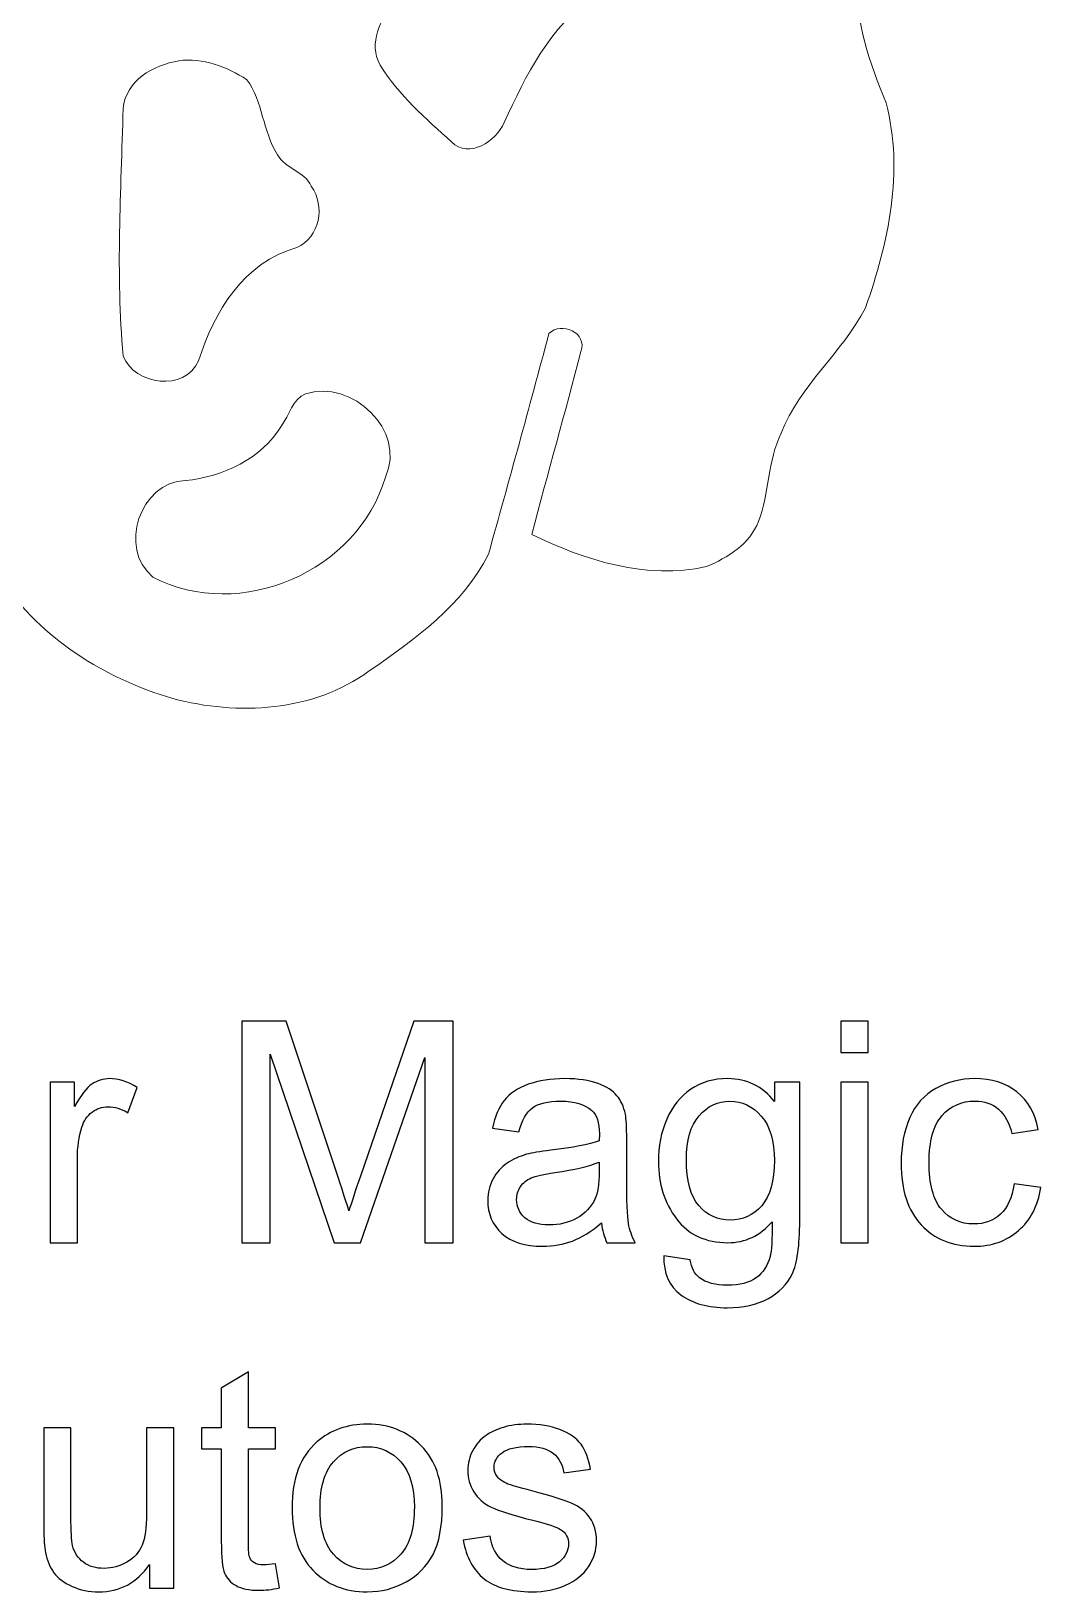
# Model space of a CAD drawing. Header units: millimetres. Extents: x -243 to 44, y -204 to 239.
# Drawn here: x -36.8 to 44.4, y -199.4 to -73.9 of the extents above; entities that cross this region are included whole.
import ezdxf

# ---------------------------------------------------------------- set-up
doc = ezdxf.new("R2010")
doc.units = ezdxf.units.MM
doc.header["$MEASUREMENT"] = 0
doc.layers.add('Capa 1', color=7, linetype='Continuous')

msp = doc.modelspace()

# ---------------------------------------------------------------- linework, layer by layer
at = {"layer": 'Capa 1', "color": 250, "lineweight": 9}
for points, knots in [([(-25.6324, -29.2126), (-23.7978, -28.8951), (-21.3285, -29.4948), (-20.9757, -31.6468), (-20.9757, -31.6468), (-20.5875, -34.469), (-22.9866, -36.8326), (-23.0218, -39.549), (-23.0218, -39.549), (-20.7639, -40.6779), (-17.9066, -40.0076), (-15.9663, -41.7715), (-15.9663, -41.7715), (-14.1318, -43.0062), (-14.7668, -45.6168), (-15.7899, -47.2043), (-15.7899, -47.2043), (-16.46, -48.5448), (-18.3652, -49.4621), (-18.0124, -51.1907), (-18.0124, -51.1907), (-16.4249, -53.6954), (-12.1563, -52.5665), (-11.0627, -55.6004), (-11.0627, -55.6004), (-10.4628, -59.0929), (-14.4846, -60.8215), (-15.0843, -63.9612), (-15.0843, -63.9612), (-12.6149, -65.1959), (-9.3693, -64.2435), (-7.2174, -66.219), (-7.2174, -66.219), (-4.501, -69.8526), (-10.7452, -72.8512), (-8.7696, -76.5907), (-8.7696, -76.5907), (-7.2525, -78.9895), (-5.1007, -80.8946), (-3.0193, -82.7643), (-3.0193, -82.7643), (-1.6082, -84.1401), (0.5437, -82.729), (1.214, -81.2121), (1.214, -81.2121), (2.9426, -77.4373), (4.8829, -73.451), (8.4459, -71.0873), (8.4459, -71.0873), (9.4339, -70.0995), (10.9507, -69.4293), (11.5151, -68.1946), (11.5151, -68.1946), (11.1625, -65.2312), (6.8937, -64.1023), (7.2112, -60.8215), (7.2112, -60.8215), (7.9522, -57.3643), (12.4323, -57.3643), (13.9493, -54.5421), (13.9493, -54.5421), (12.7147, -53.1309), (10.5273, -53.1662), (9.2573, -51.7904), (9.2573, -51.7904), (8.2343, -50.5909), (8.5165, -48.686), (9.6454, -47.6276), (9.6454, -47.6276), (11.0918, -46.287), (13.2084, -45.9343), (14.549, -44.4173), (14.549, -44.4173), (15.29, -43.9587), (15.6073, -42.9004), (15.0429, -42.1596), (15.0429, -42.1596), (13.5965, -40.7132), (11.3387, -40.1487), (10.3157, -38.279), (10.3157, -38.279), (9.7161, -35.5626), (12.644, -34.1868), (14.5843, -33.1285), (14.5843, -33.1285), (17.3361, -31.3998), (21.6398, -30.4121), (24.0387, -33.1637), (24.0387, -33.1637), (29.3304, -38.6318), (31.4823, -46.3223), (31.8704, -53.7307), (31.8704, -53.7307), (32.3997, -59.1634), (29.3657, -64.2082), (29.6832, -69.641), (29.6832, -69.641), (29.4364, -73.0982), (30.6356, -76.4496), (31.9409, -79.6246), (31.9409, -79.6246), (33.3875, -85.1279), (32.1173, -90.8782), (30.2829, -96.0993), (30.2829, -96.0993), (28.4132, -99.7329), (24.9559, -102.3435), (23.5096, -106.1887), (23.5096, -106.1887), (22.3807, -108.4112), (22.5571, -110.9865), (21.6751, -113.2796), (21.6751, -113.2796), (20.9697, -115.114), (19.2057, -116.2076), (17.4771, -116.9132), (17.4771, -116.9132), (12.6793, -118.0068), (7.7404, -116.4193), (3.4365, -114.3379), (3.4365, -114.3379), (4.7065, -109.4343), (6.1176, -104.5307), (7.3876, -99.6271), (7.3876, -99.6271), (7.9522, -98.1101), (5.8001, -97.1576), (4.8123, -98.1807), (4.8123, -98.1807), (3.225, -104.1073), (1.6021, -110.034), (-0.056, -115.9254), (-0.056, -115.9254), (-2.1021, -119.9823), (-5.9827, -122.8046), (-9.6516, -125.3093), (-9.6516, -125.3093), (-14.1671, -128.6254), (-20.2349, -128.9076), (-25.456, -127.5318), (-25.456, -127.5318), (-30.8886, -125.909), (-36.0394, -122.7693), (-39.2143, -117.9715), (-39.2143, -117.9715), (-38.7204, -116.9132), (-39.7082, -116.4546), (-40.4491, -115.996), (-40.4491, -115.996), (-43.3065, -110.0693), (-43.236, -103.2254), (-42.8832, -96.8048), (-42.8832, -96.8048), (-42.9537, -87.5268), (-42.4599, -78.2487), (-42.3188, -68.9707), (-42.3188, -68.9707), (-41.7896, -61.5623), (-42.0366, -54.0482), (-41.1546, -46.6398), (-41.1546, -46.6398), (-40.6607, -42.3359), (-39.3554, -37.9968), (-36.3921, -34.7512), (-36.3921, -34.7512), (-33.5346, -31.7879), (-29.7246, -29.7771), (-25.6324, -29.2126)], [0, 0, 0, 0, 0.02380952, 0.02380952, 0.02380952, 0.02380952, 0.04761905, 0.04761905, 0.04761905, 0.04761905, 0.07142857, 0.07142857, 0.07142857, 0.07142857, 0.0952381, 0.0952381, 0.0952381, 0.0952381, 0.11904762, 0.11904762, 0.11904762, 0.11904762, 0.14285714, 0.14285714, 0.14285714, 0.14285714, 0.16666667, 0.16666667, 0.16666667, 0.16666667, 0.19047619, 0.19047619, 0.19047619, 0.19047619, 0.21428571, 0.21428571, 0.21428571, 0.21428571, 0.23809524, 0.23809524, 0.23809524, 0.23809524, 0.26190476, 0.26190476, 0.26190476, 0.26190476, 0.28571429, 0.28571429, 0.28571429, 0.28571429, 0.30952381, 0.30952381, 0.30952381, 0.30952381, 0.33333333, 0.33333333, 0.33333333, 0.33333333, 0.35714286, 0.35714286, 0.35714286, 0.35714286, 0.38095238, 0.38095238, 0.38095238, 0.38095238, 0.4047619, 0.4047619, 0.4047619, 0.4047619, 0.42857143, 0.42857143, 0.42857143, 0.42857143, 0.45238095, 0.45238095, 0.45238095, 0.45238095, 0.47619048, 0.47619048, 0.47619048, 0.47619048, 0.5, 0.5, 0.5, 0.5, 0.52380952, 0.52380952, 0.52380952, 0.52380952, 0.54761905, 0.54761905, 0.54761905, 0.54761905, 0.57142857, 0.57142857, 0.57142857, 0.57142857, 0.5952381, 0.5952381, 0.5952381, 0.5952381, 0.61904762, 0.61904762, 0.61904762, 0.61904762, 0.64285714, 0.64285714, 0.64285714, 0.64285714, 0.66666667, 0.66666667, 0.66666667, 0.66666667, 0.69047619, 0.69047619, 0.69047619, 0.69047619, 0.71428571, 0.71428571, 0.71428571, 0.71428571, 0.73809524, 0.73809524, 0.73809524, 0.73809524, 0.76190476, 0.76190476, 0.76190476, 0.76190476, 0.78571429, 0.78571429, 0.78571429, 0.78571429, 0.80952381, 0.80952381, 0.80952381, 0.80952381, 0.83333333, 0.83333333, 0.83333333, 0.83333333, 0.85714286, 0.85714286, 0.85714286, 0.85714286, 0.88095238, 0.88095238, 0.88095238, 0.88095238, 0.9047619, 0.9047619, 0.9047619, 0.9047619, 0.92857143, 0.92857143, 0.92857143, 0.92857143, 0.95238095, 0.95238095, 0.95238095, 0.95238095, 0.97619048, 0.97619048, 0.97619048, 0.97619048, 1, 1, 1, 1]), ([(-24.9621, -76.2379), (-23.0571, -75.9557), (-21.0816, -76.7318), (-19.4941, -77.7548), (-19.4941, -77.7548), (-18.1886, -79.5187), (-18.2241, -81.9176), (-17.0246, -83.7873), (-17.0246, -83.7873), (-16.4249, -84.9515), (-14.8374, -85.0926), (-14.3082, -86.3273), (-14.3082, -86.3273), (-13.1439, -87.9148), (-13.638, -90.4196), (-15.4724, -91.2662), (-15.4724, -91.2662), (-19.741, -92.4304), (-22.1046, -96.3815), (-23.3746, -100.3679), (-23.3746, -100.3679), (-24.5035, -102.8726), (-28.4899, -102.3435), (-29.4424, -99.9798), (-29.4424, -99.9798), (-30.0421, -93.3829), (-29.6188, -86.7154), (-29.4424, -80.0832), (-29.4424, -80.0832), (-29.2307, -77.7901), (-27.0435, -76.5907), (-24.9621, -76.2379)], [0, 0, 0, 0, 0.125, 0.125, 0.125, 0.125, 0.25, 0.25, 0.25, 0.25, 0.375, 0.375, 0.375, 0.375, 0.5, 0.5, 0.5, 0.5, 0.625, 0.625, 0.625, 0.625, 0.75, 0.75, 0.75, 0.75, 0.875, 0.875, 0.875, 0.875, 1, 1, 1, 1]), ([(-14.7668, -103.0137), (-11.0625, -101.8143), (-6.6177, -105.9771), (-8.3463, -109.7165), (-8.3463, -109.7165), (-10.5335, -117.3012), (-20.0585, -121.4287), (-27.0435, -117.7598), (-27.0435, -117.7598), (-29.901, -115.4668), (-28.0666, -110.1046), (-24.4329, -109.9987), (-24.4329, -109.9987), (-21.3989, -109.6812), (-18.3299, -108.2701), (-16.7071, -105.589), (-16.7071, -105.589), (-16.0721, -104.7423), (-15.8252, -103.4723), (-14.7668, -103.0137)], [0, 0, 0, 0, 0.2, 0.2, 0.2, 0.2, 0.4, 0.4, 0.4, 0.4, 0.6, 0.6, 0.6, 0.6, 0.8, 0.8, 0.8, 0.8, 1, 1, 1, 1])]:
    msp.add_open_spline(points, degree=3, knots=knots, dxfattribs=at)
at = {"layer": 'Capa 1', "color": 250}
for points, knots in [([(-19.8901, -171.2952), (-19.8901, -171.2952), (-19.8901, -153.4891), (-19.8901, -153.4891), (-19.8901, -153.4891), (-19.8901, -153.4891), (-16.3414, -153.4891), (-16.3414, -153.4891), (-16.3414, -153.4891), (-16.3414, -153.4891), (-12.1293, -166.0964), (-12.1293, -166.0964), (-12.1293, -166.0964), (-11.7396, -167.2697), (-11.4535, -168.1486), (-11.2794, -168.7331), (-11.2794, -168.7331), (-11.0762, -168.0864), (-10.7612, -167.1329), (-10.33, -165.8767), (-10.33, -165.8767), (-10.33, -165.8767), (-6.0681, -153.4891), (-6.0681, -153.4891), (-6.0681, -153.4891), (-6.0681, -153.4891), (-2.8966, -153.4891), (-2.8966, -153.4891), (-2.8966, -153.4891), (-2.8966, -153.4891), (-2.8966, -171.2952), (-2.8966, -171.2952), (-2.8966, -171.2952), (-2.8966, -171.2952), (-5.1685, -171.2952), (-5.1685, -171.2952), (-5.1685, -171.2952), (-5.1685, -171.2952), (-5.1685, -156.3912), (-5.1685, -156.3912), (-5.1685, -156.3912), (-5.1685, -156.3912), (-10.3424, -171.2952), (-10.3424, -171.2952), (-10.3424, -171.2952), (-10.3424, -171.2952), (-12.4692, -171.2952), (-12.4692, -171.2952), (-12.4692, -171.2952), (-12.4692, -171.2952), (-17.6183, -156.1383), (-17.6183, -156.1383), (-17.6183, -156.1383), (-17.6183, -156.1383), (-17.6183, -171.2952), (-17.6183, -171.2952), (-17.6183, -171.2952), (-17.6183, -171.2952), (-19.8901, -171.2952), (-19.8901, -171.2952)], [0, 0, 0, 0, 0.06666667, 0.06666667, 0.06666667, 0.06666667, 0.13333333, 0.13333333, 0.13333333, 0.13333333, 0.2, 0.2, 0.2, 0.2, 0.26666667, 0.26666667, 0.26666667, 0.26666667, 0.33333333, 0.33333333, 0.33333333, 0.33333333, 0.4, 0.4, 0.4, 0.4, 0.46666667, 0.46666667, 0.46666667, 0.46666667, 0.53333333, 0.53333333, 0.53333333, 0.53333333, 0.6, 0.6, 0.6, 0.6, 0.66666667, 0.66666667, 0.66666667, 0.66666667, 0.73333333, 0.73333333, 0.73333333, 0.73333333, 0.8, 0.8, 0.8, 0.8, 0.86666667, 0.86666667, 0.86666667, 0.86666667, 0.93333333, 0.93333333, 0.93333333, 0.93333333, 1, 1, 1, 1]), ([(28.3043, -156.0056), (28.3043, -156.0056), (28.3043, -153.4891), (28.3043, -153.4891), (28.3043, -153.4891), (28.3043, -153.4891), (30.4933, -153.4891), (30.4933, -153.4891), (30.4933, -153.4891), (30.4933, -153.4891), (30.4933, -156.0056), (30.4933, -156.0056), (30.4933, -156.0056), (30.4933, -156.0056), (28.3043, -156.0056), (28.3043, -156.0056)], [0, 0, 0, 0, 0.25, 0.25, 0.25, 0.25, 0.5, 0.5, 0.5, 0.5, 0.75, 0.75, 0.75, 0.75, 1, 1, 1, 1]), ([(-35.3124, -171.2952), (-35.3124, -171.2952), (-35.3124, -158.3977), (-35.3124, -158.3977), (-35.3124, -158.3977), (-35.3124, -158.3977), (-33.3473, -158.3977), (-33.3473, -158.3977), (-33.3473, -158.3977), (-33.3473, -158.3977), (-33.3473, -160.3504), (-33.3473, -160.3504), (-33.3473, -160.3504), (-32.8456, -159.4383), (-32.3813, -158.833), (-31.9543, -158.5428), (-31.9543, -158.5428), (-31.5314, -158.2526), (-31.0629, -158.1034), (-30.553, -158.1034), (-30.553, -158.1034), (-29.8151, -158.1034), (-29.0688, -158.3397), (-28.306, -158.8082), (-28.306, -158.8082), (-28.306, -158.8082), (-29.0605, -160.8396), (-29.0605, -160.8396), (-29.0605, -160.8396), (-29.5912, -160.5204), (-30.126, -160.3628), (-30.6608, -160.3628), (-30.6608, -160.3628), (-31.1417, -160.3628), (-31.5687, -160.5079), (-31.9501, -160.794), (-31.9501, -160.794), (-32.3315, -161.0842), (-32.601, -161.4822), (-32.7627, -161.9921), (-32.7627, -161.9921), (-33.0073, -162.7674), (-33.1275, -163.6172), (-33.1275, -164.5417), (-33.1275, -164.5417), (-33.1275, -164.5417), (-33.1275, -171.2952), (-33.1275, -171.2952), (-33.1275, -171.2952), (-33.1275, -171.2952), (-35.3124, -171.2952), (-35.3124, -171.2952)], [0, 0, 0, 0, 0.07692308, 0.07692308, 0.07692308, 0.07692308, 0.15384615, 0.15384615, 0.15384615, 0.15384615, 0.23076923, 0.23076923, 0.23076923, 0.23076923, 0.30769231, 0.30769231, 0.30769231, 0.30769231, 0.38461538, 0.38461538, 0.38461538, 0.38461538, 0.46153846, 0.46153846, 0.46153846, 0.46153846, 0.53846154, 0.53846154, 0.53846154, 0.53846154, 0.61538462, 0.61538462, 0.61538462, 0.61538462, 0.69230769, 0.69230769, 0.69230769, 0.69230769, 0.76923077, 0.76923077, 0.76923077, 0.76923077, 0.84615385, 0.84615385, 0.84615385, 0.84615385, 0.92307692, 0.92307692, 0.92307692, 0.92307692, 1, 1, 1, 1]), ([(9.0431, -169.7032), (8.2306, -170.3914), (7.4512, -170.8765), (6.7049, -171.1625), (6.7049, -171.1625), (5.9545, -171.4444), (5.1503, -171.5854), (4.2921, -171.5854), (4.2921, -171.5854), (2.8742, -171.5854), (1.788, -171.2413), (1.0252, -170.549), (1.0252, -170.549), (0.2665, -169.8566), (-0.1149, -168.9694), (-0.1149, -167.8957), (-0.1149, -167.8957), (-0.1149, -167.2614), (0.0261, -166.6851), (0.3163, -166.1627), (0.3163, -166.1627), (0.6023, -165.6404), (0.9796, -165.2217), (1.4439, -164.9066), (1.4439, -164.9066), (1.9124, -164.5915), (2.4348, -164.351), (3.0193, -164.1894), (3.0193, -164.1894), (3.4463, -164.0774), (4.0931, -163.9655), (4.9595, -163.8618), (4.9595, -163.8618), (6.7256, -163.6504), (8.0274, -163.4017), (8.8607, -163.1073), (8.8607, -163.1073), (8.869, -162.8088), (8.8732, -162.6181), (8.8732, -162.5393), (8.8732, -162.5393), (8.8732, -161.648), (8.6659, -161.0178), (8.2513, -160.6572), (8.2513, -160.6572), (7.6958, -160.1597), (6.8625, -159.9151), (5.7638, -159.9151), (5.7638, -159.9151), (4.7357, -159.9151), (3.977, -160.0933), (3.4837, -160.454), (3.4837, -160.454), (2.9945, -160.8147), (2.6338, -161.4531), (2.3975, -162.3694), (2.3975, -162.3694), (2.3975, -162.3694), (0.2624, -162.075), (0.2624, -162.075), (0.2624, -162.075), (0.4572, -161.1629), (0.7765, -160.4209), (1.2201, -159.8612), (1.2201, -159.8612), (1.6637, -159.2974), (2.3104, -158.862), (3.152, -158.5594), (3.152, -158.5594), (3.9936, -158.2568), (4.9678, -158.1034), (6.0789, -158.1034), (6.0789, -158.1034), (7.1817, -158.1034), (8.073, -158.236), (8.7612, -158.4931), (8.7612, -158.4931), (9.4494, -158.7543), (9.9552, -159.0776), (10.2827, -159.4715), (10.2827, -159.4715), (10.6061, -159.8653), (10.83, -160.3587), (10.9626, -160.9598), (10.9626, -160.9598), (11.0331, -161.3329), (11.0704, -162.0045), (11.0704, -162.9746), (11.0704, -162.9746), (11.0704, -162.9746), (11.0704, -165.8891), (11.0704, -165.8891), (11.0704, -165.8891), (11.0704, -167.9247), (11.116, -169.2099), (11.2114, -169.7447), (11.2114, -169.7447), (11.3026, -170.2836), (11.4891, -170.8019), (11.7628, -171.2952), (11.7628, -171.2952), (11.7628, -171.2952), (9.4784, -171.2952), (9.4784, -171.2952), (9.4784, -171.2952), (9.2546, -170.8433), (9.1053, -170.3127), (9.0431, -169.7032)], [0, 0, 0, 0, 0.03703704, 0.03703704, 0.03703704, 0.03703704, 0.07407407, 0.07407407, 0.07407407, 0.07407407, 0.11111111, 0.11111111, 0.11111111, 0.11111111, 0.14814815, 0.14814815, 0.14814815, 0.14814815, 0.18518519, 0.18518519, 0.18518519, 0.18518519, 0.22222222, 0.22222222, 0.22222222, 0.22222222, 0.25925926, 0.25925926, 0.25925926, 0.25925926, 0.2962963, 0.2962963, 0.2962963, 0.2962963, 0.33333333, 0.33333333, 0.33333333, 0.33333333, 0.37037037, 0.37037037, 0.37037037, 0.37037037, 0.40740741, 0.40740741, 0.40740741, 0.40740741, 0.44444444, 0.44444444, 0.44444444, 0.44444444, 0.48148148, 0.48148148, 0.48148148, 0.48148148, 0.51851852, 0.51851852, 0.51851852, 0.51851852, 0.55555556, 0.55555556, 0.55555556, 0.55555556, 0.59259259, 0.59259259, 0.59259259, 0.59259259, 0.62962963, 0.62962963, 0.62962963, 0.62962963, 0.66666667, 0.66666667, 0.66666667, 0.66666667, 0.7037037, 0.7037037, 0.7037037, 0.7037037, 0.74074074, 0.74074074, 0.74074074, 0.74074074, 0.77777778, 0.77777778, 0.77777778, 0.77777778, 0.81481481, 0.81481481, 0.81481481, 0.81481481, 0.85185185, 0.85185185, 0.85185185, 0.85185185, 0.88888889, 0.88888889, 0.88888889, 0.88888889, 0.92592593, 0.92592593, 0.92592593, 0.92592593, 0.96296296, 0.96296296, 0.96296296, 0.96296296, 1, 1, 1, 1]), ([(14.0595, -172.3648), (14.0595, -172.3648), (16.1863, -172.6799), (16.1863, -172.6799), (16.1863, -172.6799), (16.2733, -173.3349), (16.5221, -173.8117), (16.9242, -174.1143), (16.9242, -174.1143), (17.4673, -174.5165), (18.2094, -174.7196), (19.1463, -174.7196), (19.1463, -174.7196), (20.1621, -174.7196), (20.9415, -174.5165), (21.4928, -174.1143), (21.4928, -174.1143), (22.0442, -173.708), (22.4132, -173.1401), (22.6081, -172.4146), (22.6081, -172.4146), (22.7241, -171.9668), (22.7739, -171.034), (22.7656, -169.6079), (22.7656, -169.6079), (21.8121, -170.7314), (20.6222, -171.2952), (19.1961, -171.2952), (19.1961, -171.2952), (17.4217, -171.2952), (16.0495, -170.6568), (15.0793, -169.3757), (15.0793, -169.3757), (14.1092, -168.0988), (13.62, -166.5607), (13.62, -164.7739), (13.62, -164.7739), (13.62, -163.5426), (13.8439, -162.4067), (14.2875, -161.3661), (14.2875, -161.3661), (14.7352, -160.3255), (15.382, -159.5212), (16.2277, -158.9533), (16.2277, -158.9533), (17.0735, -158.3894), (18.0684, -158.1034), (19.2085, -158.1034), (19.2085, -158.1034), (20.73, -158.1034), (21.9862, -158.7211), (22.9729, -159.9524), (22.9729, -159.9524), (22.9729, -159.9524), (22.9729, -158.3977), (22.9729, -158.3977), (22.9729, -158.3977), (22.9729, -158.3977), (24.9919, -158.3977), (24.9919, -158.3977), (24.9919, -158.3977), (24.9919, -158.3977), (24.9919, -169.5457), (24.9919, -169.5457), (24.9919, -169.5457), (24.9919, -171.5522), (24.7846, -172.9784), (24.3783, -173.8158), (24.3783, -173.8158), (23.9679, -174.6533), (23.3211, -175.3166), (22.4339, -175.8016), (22.4339, -175.8016), (21.5467, -176.2867), (20.4564, -176.5313), (19.1588, -176.5313), (19.1588, -176.5313), (17.6207, -176.5313), (16.377, -176.1831), (15.4317, -175.4907), (15.4317, -175.4907), (14.4824, -174.7984), (14.0263, -173.7578), (14.0595, -172.3648)], [0, 0, 0, 0, 0.04761905, 0.04761905, 0.04761905, 0.04761905, 0.0952381, 0.0952381, 0.0952381, 0.0952381, 0.14285714, 0.14285714, 0.14285714, 0.14285714, 0.19047619, 0.19047619, 0.19047619, 0.19047619, 0.23809524, 0.23809524, 0.23809524, 0.23809524, 0.28571429, 0.28571429, 0.28571429, 0.28571429, 0.33333333, 0.33333333, 0.33333333, 0.33333333, 0.38095238, 0.38095238, 0.38095238, 0.38095238, 0.42857143, 0.42857143, 0.42857143, 0.42857143, 0.47619048, 0.47619048, 0.47619048, 0.47619048, 0.52380952, 0.52380952, 0.52380952, 0.52380952, 0.57142857, 0.57142857, 0.57142857, 0.57142857, 0.61904762, 0.61904762, 0.61904762, 0.61904762, 0.66666667, 0.66666667, 0.66666667, 0.66666667, 0.71428571, 0.71428571, 0.71428571, 0.71428571, 0.76190476, 0.76190476, 0.76190476, 0.76190476, 0.80952381, 0.80952381, 0.80952381, 0.80952381, 0.85714286, 0.85714286, 0.85714286, 0.85714286, 0.9047619, 0.9047619, 0.9047619, 0.9047619, 0.95238095, 0.95238095, 0.95238095, 0.95238095, 1, 1, 1, 1]), ([(42.2382, -166.569), (42.2382, -166.569), (44.3857, -166.8509), (44.3857, -166.8509), (44.3857, -166.8509), (44.1536, -168.331), (43.5524, -169.4918), (42.5823, -170.3292), (42.5823, -170.3292), (41.6164, -171.1667), (40.4265, -171.5854), (39.017, -171.5854), (39.017, -171.5854), (37.255, -171.5854), (35.833, -171.0091), (34.7634, -169.8566), (34.7634, -169.8566), (33.6897, -168.7041), (33.1507, -167.0499), (33.1507, -164.8941), (33.1507, -164.8941), (33.1507, -163.5012), (33.3829, -162.2823), (33.8431, -161.2376), (33.8431, -161.2376), (34.3074, -160.1928), (35.008, -159.4093), (35.9532, -158.8869), (35.9532, -158.8869), (36.8943, -158.3646), (37.9225, -158.1034), (39.0294, -158.1034), (39.0294, -158.1034), (40.4307, -158.1034), (41.5791, -158.4599), (42.4662, -159.1688), (42.4662, -159.1688), (43.3576, -159.8778), (43.9297, -160.881), (44.1826, -162.187), (44.1826, -162.187), (44.1826, -162.187), (42.0558, -162.5145), (42.0558, -162.5145), (42.0558, -162.5145), (41.8527, -161.648), (41.4961, -160.9971), (40.9821, -160.5577), (40.9821, -160.5577), (40.468, -160.1224), (39.8461, -159.9026), (39.1165, -159.9026), (39.1165, -159.9026), (38.0137, -159.9026), (37.1182, -160.2965), (36.43, -161.0883), (36.43, -161.0883), (35.7418, -161.876), (35.3977, -163.1239), (35.3977, -164.8319), (35.3977, -164.8319), (35.3977, -166.5649), (35.7294, -167.8252), (36.3968, -168.6129), (36.3968, -168.6129), (37.0602, -169.3964), (37.9266, -169.7903), (38.9962, -169.7903), (38.9962, -169.7903), (39.8544, -169.7903), (40.5675, -169.525), (41.1437, -168.9984), (41.1437, -168.9984), (41.72, -168.4719), (42.0848, -167.6635), (42.2382, -166.569)], [0, 0, 0, 0, 0.05263158, 0.05263158, 0.05263158, 0.05263158, 0.10526316, 0.10526316, 0.10526316, 0.10526316, 0.15789474, 0.15789474, 0.15789474, 0.15789474, 0.21052632, 0.21052632, 0.21052632, 0.21052632, 0.26315789, 0.26315789, 0.26315789, 0.26315789, 0.31578947, 0.31578947, 0.31578947, 0.31578947, 0.36842105, 0.36842105, 0.36842105, 0.36842105, 0.42105263, 0.42105263, 0.42105263, 0.42105263, 0.47368421, 0.47368421, 0.47368421, 0.47368421, 0.52631579, 0.52631579, 0.52631579, 0.52631579, 0.57894737, 0.57894737, 0.57894737, 0.57894737, 0.63157895, 0.63157895, 0.63157895, 0.63157895, 0.68421053, 0.68421053, 0.68421053, 0.68421053, 0.73684211, 0.73684211, 0.73684211, 0.73684211, 0.78947368, 0.78947368, 0.78947368, 0.78947368, 0.84210526, 0.84210526, 0.84210526, 0.84210526, 0.89473684, 0.89473684, 0.89473684, 0.89473684, 0.94736842, 0.94736842, 0.94736842, 0.94736842, 1, 1, 1, 1]), ([(28.3043, -171.2952), (28.3043, -171.2952), (28.3043, -158.3977), (28.3043, -158.3977), (28.3043, -158.3977), (28.3043, -158.3977), (30.4933, -158.3977), (30.4933, -158.3977), (30.4933, -158.3977), (30.4933, -158.3977), (30.4933, -171.2952), (30.4933, -171.2952), (30.4933, -171.2952), (30.4933, -171.2952), (28.3043, -171.2952), (28.3043, -171.2952)], [0, 0, 0, 0, 0.25, 0.25, 0.25, 0.25, 0.5, 0.5, 0.5, 0.5, 0.75, 0.75, 0.75, 0.75, 1, 1, 1, 1]), ([(15.867, -164.6164), (15.867, -166.3078), (16.2028, -167.5433), (16.8786, -168.3185), (16.8786, -168.3185), (17.5502, -169.0979), (18.3918, -169.4835), (19.4034, -169.4835), (19.4034, -169.4835), (20.4067, -169.4835), (21.2482, -169.0979), (21.9281, -168.3268), (21.9281, -168.3268), (22.6081, -167.5516), (22.948, -166.341), (22.948, -164.6868), (22.948, -164.6868), (22.948, -163.1073), (22.5998, -161.9175), (21.8991, -161.1173), (21.8991, -161.1173), (21.1985, -160.3172), (20.3528, -159.9151), (19.3661, -159.9151), (19.3661, -159.9151), (18.396, -159.9151), (17.5709, -160.3089), (16.8869, -161.1008), (16.8869, -161.1008), (16.207, -161.8885), (15.867, -163.0617), (15.867, -164.6164)], [0, 0, 0, 0, 0.125, 0.125, 0.125, 0.125, 0.25, 0.25, 0.25, 0.25, 0.375, 0.375, 0.375, 0.375, 0.5, 0.5, 0.5, 0.5, 0.625, 0.625, 0.625, 0.625, 0.75, 0.75, 0.75, 0.75, 0.875, 0.875, 0.875, 0.875, 1, 1, 1, 1]), ([(8.8607, -164.8195), (8.0647, -165.147), (6.8749, -165.4206), (5.2912, -165.6487), (5.2912, -165.6487), (4.3916, -165.7772), (3.7531, -165.9223), (3.3842, -166.084), (3.3842, -166.084), (3.011, -166.2457), (2.7208, -166.482), (2.5218, -166.797), (2.5218, -166.797), (2.3187, -167.108), (2.2151, -167.4521), (2.2151, -167.8335), (2.2151, -167.8335), (2.2151, -168.418), (2.4389, -168.9031), (2.8784, -169.2928), (2.8784, -169.2928), (3.3178, -169.6784), (3.9646, -169.8732), (4.8144, -169.8732), (4.8144, -169.8732), (5.656, -169.8732), (6.4064, -169.6908), (7.0615, -169.3218), (7.0615, -169.3218), (7.7165, -168.9528), (8.2015, -168.4471), (8.5083, -167.8086), (8.5083, -167.8086), (8.7446, -167.3153), (8.8607, -166.5856), (8.8607, -165.6238), (8.8607, -165.6238), (8.8607, -165.6238), (8.8607, -164.8195), (8.8607, -164.8195)], [0, 0, 0, 0, 0.1, 0.1, 0.1, 0.1, 0.2, 0.2, 0.2, 0.2, 0.3, 0.3, 0.3, 0.3, 0.4, 0.4, 0.4, 0.4, 0.5, 0.5, 0.5, 0.5, 0.6, 0.6, 0.6, 0.6, 0.7, 0.7, 0.7, 0.7, 0.8, 0.8, 0.8, 0.8, 0.9, 0.9, 0.9, 0.9, 1, 1, 1, 1]), ([(-17.1747, -197.1275), (-17.1747, -197.1275), (-16.8596, -199.0594), (-16.8596, -199.0594), (-16.8596, -199.0594), (-17.4732, -199.1879), (-18.0246, -199.2543), (-18.5096, -199.2543), (-18.5096, -199.2543), (-19.3056, -199.2543), (-19.9192, -199.1299), (-20.3586, -198.877), (-20.3586, -198.877), (-20.794, -198.6283), (-21.1007, -198.2966), (-21.279, -197.8862), (-21.279, -197.8862), (-21.4573, -197.4799), (-21.5485, -196.6176), (-21.5485, -195.3075), (-21.5485, -195.3075), (-21.5485, -195.3075), (-21.5485, -187.8866), (-21.5485, -187.8866), (-21.5485, -187.8866), (-21.5485, -187.8866), (-23.1529, -187.8866), (-23.1529, -187.8866), (-23.1529, -187.8866), (-23.1529, -187.8866), (-23.1529, -186.1868), (-23.1529, -186.1868), (-23.1529, -186.1868), (-23.1529, -186.1868), (-21.5485, -186.1868), (-21.5485, -186.1868), (-21.5485, -186.1868), (-21.5485, -186.1868), (-21.5485, -182.9904), (-21.5485, -182.9904), (-21.5485, -182.9904), (-21.5485, -182.9904), (-19.372, -181.6804), (-19.372, -181.6804), (-19.372, -181.6804), (-19.372, -181.6804), (-19.372, -186.1868), (-19.372, -186.1868), (-19.372, -186.1868), (-19.372, -186.1868), (-17.1747, -186.1868), (-17.1747, -186.1868), (-17.1747, -186.1868), (-17.1747, -186.1868), (-17.1747, -187.8866), (-17.1747, -187.8866), (-17.1747, -187.8866), (-17.1747, -187.8866), (-19.372, -187.8866), (-19.372, -187.8866), (-19.372, -187.8866), (-19.372, -187.8866), (-19.372, -195.4277), (-19.372, -195.4277), (-19.372, -195.4277), (-19.372, -196.0537), (-19.3346, -196.4517), (-19.26, -196.63), (-19.26, -196.63), (-19.1812, -196.8083), (-19.0569, -196.9492), (-18.8828, -197.057), (-18.8828, -197.057), (-18.7086, -197.1607), (-18.4599, -197.2146), (-18.1365, -197.2146), (-18.1365, -197.2146), (-17.8919, -197.2146), (-17.5727, -197.1855), (-17.1747, -197.1275)], [0, 0, 0, 0, 0.05, 0.05, 0.05, 0.05, 0.1, 0.1, 0.1, 0.1, 0.15, 0.15, 0.15, 0.15, 0.2, 0.2, 0.2, 0.2, 0.25, 0.25, 0.25, 0.25, 0.3, 0.3, 0.3, 0.3, 0.35, 0.35, 0.35, 0.35, 0.4, 0.4, 0.4, 0.4, 0.45, 0.45, 0.45, 0.45, 0.5, 0.5, 0.5, 0.5, 0.55, 0.55, 0.55, 0.55, 0.6, 0.6, 0.6, 0.6, 0.65, 0.65, 0.65, 0.65, 0.7, 0.7, 0.7, 0.7, 0.75, 0.75, 0.75, 0.75, 0.8, 0.8, 0.8, 0.8, 0.85, 0.85, 0.85, 0.85, 0.9, 0.9, 0.9, 0.9, 0.95, 0.95, 0.95, 0.95, 1, 1, 1, 1]), ([(-27.3277, -199.0843), (-27.3277, -199.0843), (-27.3277, -197.1897), (-27.3277, -197.1897), (-27.3277, -197.1897), (-28.3351, -198.649), (-29.699, -199.3745), (-31.4237, -199.3745), (-31.4237, -199.3745), (-32.1824, -199.3745), (-32.8954, -199.2294), (-33.5546, -198.9392), (-33.5546, -198.9392), (-34.2138, -198.649), (-34.703, -198.28), (-35.0222, -197.8406), (-35.0222, -197.8406), (-35.3456, -197.397), (-35.5694, -196.858), (-35.698, -196.2196), (-35.698, -196.2196), (-35.785, -195.7884), (-35.8306, -195.1085), (-35.8306, -194.1757), (-35.8306, -194.1757), (-35.8306, -194.1757), (-35.8306, -186.1868), (-35.8306, -186.1868), (-35.8306, -186.1868), (-35.8306, -186.1868), (-33.6458, -186.1868), (-33.6458, -186.1868), (-33.6458, -186.1868), (-33.6458, -186.1868), (-33.6458, -193.3383), (-33.6458, -193.3383), (-33.6458, -193.3383), (-33.6458, -194.4825), (-33.6002, -195.2495), (-33.5131, -195.6475), (-33.5131, -195.6475), (-33.3722, -196.2237), (-33.082, -196.6715), (-32.6384, -197.0031), (-32.6384, -197.0031), (-32.1906, -197.3306), (-31.6393, -197.4923), (-30.9842, -197.4923), (-30.9842, -197.4923), (-30.3292, -197.4923), (-29.7156, -197.3265), (-29.1394, -196.9907), (-29.1394, -196.9907), (-28.5631, -196.6549), (-28.1568, -196.1947), (-27.9205, -195.6184), (-27.9205, -195.6184), (-27.68, -195.038), (-27.5598, -194.1964), (-27.5598, -193.0978), (-27.5598, -193.0978), (-27.5598, -193.0978), (-27.5598, -186.1868), (-27.5598, -186.1868), (-27.5598, -186.1868), (-27.5598, -186.1868), (-25.375, -186.1868), (-25.375, -186.1868), (-25.375, -186.1868), (-25.375, -186.1868), (-25.375, -199.0843), (-25.375, -199.0843), (-25.375, -199.0843), (-25.375, -199.0843), (-27.3277, -199.0843), (-27.3277, -199.0843)], [0, 0, 0, 0, 0.05263158, 0.05263158, 0.05263158, 0.05263158, 0.10526316, 0.10526316, 0.10526316, 0.10526316, 0.15789474, 0.15789474, 0.15789474, 0.15789474, 0.21052632, 0.21052632, 0.21052632, 0.21052632, 0.26315789, 0.26315789, 0.26315789, 0.26315789, 0.31578947, 0.31578947, 0.31578947, 0.31578947, 0.36842105, 0.36842105, 0.36842105, 0.36842105, 0.42105263, 0.42105263, 0.42105263, 0.42105263, 0.47368421, 0.47368421, 0.47368421, 0.47368421, 0.52631579, 0.52631579, 0.52631579, 0.52631579, 0.57894737, 0.57894737, 0.57894737, 0.57894737, 0.63157895, 0.63157895, 0.63157895, 0.63157895, 0.68421053, 0.68421053, 0.68421053, 0.68421053, 0.73684211, 0.73684211, 0.73684211, 0.73684211, 0.78947368, 0.78947368, 0.78947368, 0.78947368, 0.84210526, 0.84210526, 0.84210526, 0.84210526, 0.89473684, 0.89473684, 0.89473684, 0.89473684, 0.94736842, 0.94736842, 0.94736842, 0.94736842, 1, 1, 1, 1]), ([(-15.8522, -192.6335), (-15.8522, -190.2455), (-15.1889, -188.4753), (-13.8581, -187.3269), (-13.8581, -187.3269), (-12.7512, -186.3734), (-11.3996, -185.8925), (-9.8035, -185.8925), (-9.8035, -185.8925), (-8.0291, -185.8925), (-6.5781, -186.4729), (-5.4546, -187.6378), (-5.4546, -187.6378), (-4.327, -188.7987), (-3.7673, -190.4031), (-3.7673, -192.4511), (-3.7673, -192.4511), (-3.7673, -194.1135), (-4.016, -195.4194), (-4.5135, -196.3688), (-4.5135, -196.3688), (-5.011, -197.3223), (-5.7365, -198.0603), (-6.6859, -198.5868), (-6.6859, -198.5868), (-7.6394, -199.1133), (-8.6759, -199.3745), (-9.8035, -199.3745), (-9.8035, -199.3745), (-11.6069, -199.3745), (-13.0662, -198.7982), (-14.1814, -197.6374), (-14.1814, -197.6374), (-15.2967, -196.4808), (-15.8522, -194.8142), (-15.8522, -192.6335)], [0, 0, 0, 0, 0.11111111, 0.11111111, 0.11111111, 0.11111111, 0.22222222, 0.22222222, 0.22222222, 0.22222222, 0.33333333, 0.33333333, 0.33333333, 0.33333333, 0.44444444, 0.44444444, 0.44444444, 0.44444444, 0.55555556, 0.55555556, 0.55555556, 0.55555556, 0.66666667, 0.66666667, 0.66666667, 0.66666667, 0.77777778, 0.77777778, 0.77777778, 0.77777778, 0.88888889, 0.88888889, 0.88888889, 0.88888889, 1, 1, 1, 1]), ([(-2.0758, -195.2329), (-2.0758, -195.2329), (0.0841, -194.8929), (0.0841, -194.8929), (0.0841, -194.8929), (0.2043, -195.7594), (0.5443, -196.4227), (1.0998, -196.887), (1.0998, -196.887), (1.6512, -197.3472), (2.4265, -197.5794), (3.4256, -197.5794), (3.4256, -197.5794), (4.4289, -197.5794), (5.1751, -197.3721), (5.6602, -196.9658), (5.6602, -196.9658), (6.1452, -196.5554), (6.3898, -196.0745), (6.3898, -195.5272), (6.3898, -195.5272), (6.3898, -195.0297), (6.1742, -194.6442), (5.7431, -194.3581), (5.7431, -194.3581), (5.4446, -194.1633), (4.6983, -193.9187), (3.5085, -193.6202), (3.5085, -193.6202), (1.9082, -193.2139), (0.793, -192.8656), (0.1753, -192.5672), (0.1753, -192.5672), (-0.4424, -192.2728), (-0.915, -191.8624), (-1.2342, -191.34), (-1.2342, -191.34), (-1.5535, -190.8176), (-1.7152, -190.2414), (-1.7152, -189.6112), (-1.7152, -189.6112), (-1.7152, -189.035), (-1.5825, -188.5043), (-1.3172, -188.0151), (-1.3172, -188.0151), (-1.056, -187.5218), (-0.6953, -187.1155), (-0.2434, -186.7921), (-0.2434, -186.7921), (0.0965, -186.5434), (0.5609, -186.3278), (1.1454, -186.1537), (1.1454, -186.1537), (1.7341, -185.9795), (2.3643, -185.8925), (3.0359, -185.8925), (3.0359, -185.8925), (4.0475, -185.8925), (4.9347, -186.0417), (5.7016, -186.3319), (5.7016, -186.3319), (6.4686, -186.6221), (7.0324, -187.016), (7.3972, -187.5135), (7.3972, -187.5135), (7.7621, -188.0151), (8.0108, -188.6784), (8.1476, -189.5117), (8.1476, -189.5117), (8.1476, -189.5117), (6.0126, -189.8061), (6.0126, -189.8061), (6.0126, -189.8061), (5.9131, -189.1428), (5.6311, -188.6245), (5.1668, -188.2514), (5.1668, -188.2514), (4.7025, -187.8783), (4.0433, -187.6917), (3.1934, -187.6917), (3.1934, -187.6917), (2.1902, -187.6917), (1.4729, -187.8576), (1.0459, -188.1892), (1.0459, -188.1892), (0.6148, -188.5209), (0.3992, -188.9106), (0.3992, -189.3542), (0.3992, -189.3542), (0.3992, -189.6402), (0.4904, -189.8931), (0.6687, -190.1212), (0.6687, -190.1212), (0.8469, -190.3575), (1.1247, -190.5482), (1.5061, -190.7057), (1.5061, -190.7057), (1.7258, -190.7845), (2.3684, -190.971), (3.438, -191.2612), (3.438, -191.2612), (4.9844, -191.6758), (6.0623, -192.0116), (6.6717, -192.277), (6.6717, -192.277), (7.2853, -192.5381), (7.7662, -192.9237), (8.1145, -193.4253), (8.1145, -193.4253), (8.4627, -193.927), (8.6368, -194.5488), (8.6368, -195.2951), (8.6368, -195.2951), (8.6368, -196.0247), (8.4212, -196.7088), (7.9984, -197.3555), (7.9984, -197.3555), (7.5714, -197.9981), (6.9578, -198.4956), (6.1577, -198.848), (6.1577, -198.848), (5.3575, -199.2004), (4.4496, -199.3745), (3.438, -199.3745), (3.438, -199.3745), (1.759, -199.3745), (0.4821, -199.0263), (-0.3968, -198.3298), (-0.3968, -198.3298), (-1.2757, -197.6333), (-1.8354, -196.601), (-2.0758, -195.2329)], [0, 0, 0, 0, 0.03030303, 0.03030303, 0.03030303, 0.03030303, 0.06060606, 0.06060606, 0.06060606, 0.06060606, 0.09090909, 0.09090909, 0.09090909, 0.09090909, 0.12121212, 0.12121212, 0.12121212, 0.12121212, 0.15151515, 0.15151515, 0.15151515, 0.15151515, 0.18181818, 0.18181818, 0.18181818, 0.18181818, 0.21212121, 0.21212121, 0.21212121, 0.21212121, 0.24242424, 0.24242424, 0.24242424, 0.24242424, 0.27272727, 0.27272727, 0.27272727, 0.27272727, 0.3030303, 0.3030303, 0.3030303, 0.3030303, 0.33333333, 0.33333333, 0.33333333, 0.33333333, 0.36363636, 0.36363636, 0.36363636, 0.36363636, 0.39393939, 0.39393939, 0.39393939, 0.39393939, 0.42424242, 0.42424242, 0.42424242, 0.42424242, 0.45454545, 0.45454545, 0.45454545, 0.45454545, 0.48484848, 0.48484848, 0.48484848, 0.48484848, 0.51515152, 0.51515152, 0.51515152, 0.51515152, 0.54545455, 0.54545455, 0.54545455, 0.54545455, 0.57575758, 0.57575758, 0.57575758, 0.57575758, 0.60606061, 0.60606061, 0.60606061, 0.60606061, 0.63636364, 0.63636364, 0.63636364, 0.63636364, 0.66666667, 0.66666667, 0.66666667, 0.66666667, 0.6969697, 0.6969697, 0.6969697, 0.6969697, 0.72727273, 0.72727273, 0.72727273, 0.72727273, 0.75757576, 0.75757576, 0.75757576, 0.75757576, 0.78787879, 0.78787879, 0.78787879, 0.78787879, 0.81818182, 0.81818182, 0.81818182, 0.81818182, 0.84848485, 0.84848485, 0.84848485, 0.84848485, 0.87878788, 0.87878788, 0.87878788, 0.87878788, 0.90909091, 0.90909091, 0.90909091, 0.90909091, 0.93939394, 0.93939394, 0.93939394, 0.93939394, 0.96969697, 0.96969697, 0.96969697, 0.96969697, 1, 1, 1, 1]), ([(-13.6052, -192.6335), (-13.6052, -194.2876), (-13.2445, -195.5231), (-12.5231, -196.3439), (-12.5231, -196.3439), (-11.8018, -197.169), (-10.8939, -197.5794), (-9.8035, -197.5794), (-9.8035, -197.5794), (-8.7173, -197.5794), (-7.8136, -197.1648), (-7.0922, -196.3398), (-7.0922, -196.3398), (-6.375, -195.5148), (-6.0143, -194.2545), (-6.0143, -192.563), (-6.0143, -192.563), (-6.0143, -190.9669), (-6.375, -189.7563), (-7.1005, -188.9355), (-7.1005, -188.9355), (-7.826, -188.1146), (-8.7256, -187.7042), (-9.8035, -187.7042), (-9.8035, -187.7042), (-10.8939, -187.7042), (-11.8018, -188.1146), (-12.5231, -188.9313), (-12.5231, -188.9313), (-13.2445, -189.748), (-13.6052, -190.9835), (-13.6052, -192.6335)], [0, 0, 0, 0, 0.125, 0.125, 0.125, 0.125, 0.25, 0.25, 0.25, 0.25, 0.375, 0.375, 0.375, 0.375, 0.5, 0.5, 0.5, 0.5, 0.625, 0.625, 0.625, 0.625, 0.75, 0.75, 0.75, 0.75, 0.875, 0.875, 0.875, 0.875, 1, 1, 1, 1])]:
    msp.add_open_spline(points, degree=3, knots=knots, dxfattribs=at)

doc.saveas('drawing.dxf')
